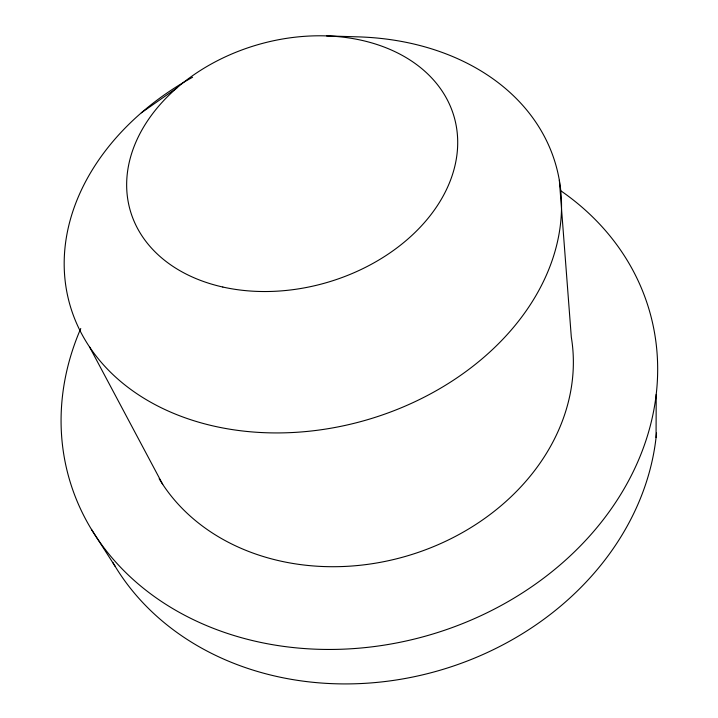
<?xml version="1.0" encoding="UTF-8"?>
<svg xmlns="http://www.w3.org/2000/svg" width="718" height="718" viewBox="0 0 718 718"><rect width="100%" height="100%" fill="white"/><g stroke="black" fill="none" stroke-linecap="round" stroke-linejoin="round"><path stroke-width="1.08" d="M656.064 437.54L656.207 394.406M141.32 112.816L176.79 88M326.6 35.9L359.341 36.905A252.835 192.774 -16.2 0 1 533.357 299.891A252.835 192.774 -16.2 0 1 139.139 395.214A252.835 192.774 -16.2 0 1 192.603 77.221M91.437 529.372L115.104 566.278M89.633 347.09L162.726 484.39M559.349 180.272L571.313 337.128A220.713 182.13 -16.2 0 1 418.495 552.304A220.713 182.13 -16.2 0 1 159.154 478.718M560.92 190.871A302.018 250.097 -16.2 0 1 602.779 520.308A302.018 250.097 -16.2 0 1 218.748 630.386A302.018 250.097 -16.2 0 1 80.766 328.503M656.53 433.044A289.605 244.874 -16.2 0 1 423.144 674.723A289.605 244.874 -16.2 0 1 112.816 562.418M222.822 287.038A168.577 123.828 -16.2 0 0 457.016 131.08A168.577 123.828 -16.2 0 0 196.705 72.859A168.577 123.828 -16.2 0 0 222.822 287.038"/></g></svg>
